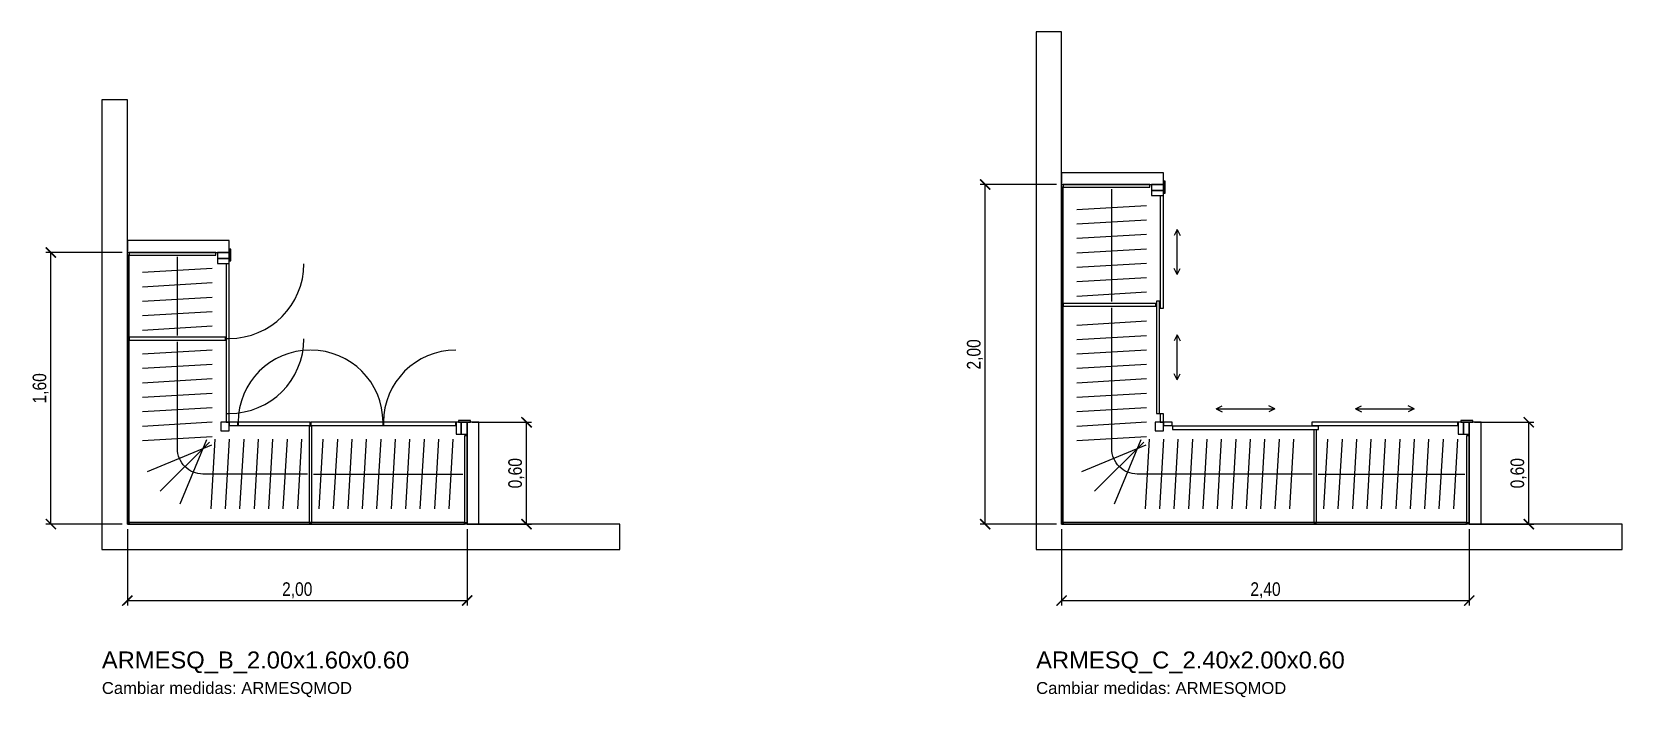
# Model space of a CAD drawing. Header units: metres. Extents: x -0.56 to 8.8, y -1.02 to 2.9.
import ezdxf

# ---------------------------------------------------------------- set-up
doc = ezdxf.new("R2010")
doc.units = ezdxf.units.M
for name, color, linetype in [('EJEMPLO-COTAS', 3, 'Continuous'), ('EJEMPLO-MUROS', 8, 'Continuous'), ('EJEMPLO-TEXTOS', 8, 'Continuous'), ('MOBILIARIO', 7, 'Continuous')]:
    doc.layers.add(name, color=color, linetype=linetype)
doc.styles.add('MOB_TEXTO', font='arial.ttf')
doc.styles.add('OpenSansCondensed-Light', font='OpenSansCondensed-Light.ttf')
doc.dimstyles.new('EZDXF', dxfattribs={"dimtxt": 0.25, "dimasz": 0.175, "dimexe": 0.375, "dimexo": 0.125, "dimgap": 0.1, "dimtad": 1, "dimlfac": 100, "dimzin": 12, "dimdsep": 46, "dimtxsty": 'OpenSansCondensed-Light', "dimblk": 'ARCHTICK', "dimcen": 2.5, "dimazin": 3, "dimtfac": 0.5, "dimtmove": 2, "dimatfit": 3})

# ---------------------------------------------------------------- blocks, each defined once
blk = doc.blocks.new('ARMESQ_B_2.00x1.60x0.60')
for p, q in [((0.09, 1.4835), (0.5, 1.5075)), ((0.295, 1.1105), (0.295, 1.574)), ((0.09, 1.3985), (0.5, 1.4225)), ((0.09, 1.3135), (0.5, 1.3375)), ((0.09, 1.2285), (0.5, 1.2525)), ((0.09, 1.1435), (0.5, 1.1675)), ((0.09, 1.003), (0.5, 1.027)), ((0.09, 0.918), (0.5, 0.942)), ((0.09, 0.833), (0.5, 0.857)), ((0.09, 0.748), (0.5, 0.772)), ((0.09, 0.663), (0.5, 0.687)), ((0.09, 0.578), (0.5, 0.602)), ((0.09, 0.493), (0.5, 0.517)), ((0.4839, 0.4839), (0.194, 0.194)), ((0.466, 0.4958), (0.3091, 0.117)), ((0.493, 0.09), (0.517, 0.5)), ((0.578, 0.09), (0.602, 0.5)), ((0.663, 0.09), (0.687, 0.5)), ((0.748, 0.09), (0.772, 0.5)), ((0.833, 0.09), (0.857, 0.5)), ((0.918, 0.09), (0.942, 0.5)), ((1.003, 0.09), (1.027, 0.5)), ((1.1295, 0.09), (1.1535, 0.5)), ((1.2145, 0.09), (1.2385, 0.5)), ((1.2995, 0.09), (1.3235, 0.5)), ((1.3845, 0.09), (1.4085, 0.5)), ((1.4695, 0.09), (1.4935, 0.5)), ((1.5545, 0.09), (1.5785, 0.5)), ((1.6395, 0.09), (1.6635, 0.5)), ((1.7245, 0.09), (1.7485, 0.5)), ((1.8095, 0.09), (1.8335, 0.5)), ((1.8945, 0.09), (1.9185, 0.5)), ((0.4958, 0.466), (0.117, 0.3091)), ((1.0965, 0.295), (1.974, 0.295))]:
    blk.add_line(p, q)
for points in [[(0.01, 1.584), (0.52, 1.584), (0.52, 1.6), (0.01, 1.6)], [(0.53, 1.565), (0.6, 1.565), (0.6, 1.6), (0.53, 1.6)], [(0.6, 1.55), (0.61, 1.55), (0.61, 1.62), (0.6, 1.62)], [(0, 0), (0.01, 0), (0.01, 1.584), (0, 1.584)], [(0.53, 1.535), (0.6, 1.535), (0.6, 1.565), (0.53, 1.565)], [(0.581, 1.094), (0.6, 1.094), (0.6, 1.533), (0.581, 1.533)], [(0.01, 1.0845), (0.578, 1.0845), (0.578, 1.1005), (0.01, 1.1005)], [(0.581, 0.652), (0.6, 0.652), (0.6, 1.091), (0.581, 1.091)], [(0.55, 0.55), (0.6, 0.55), (0.6, 0.6), (0.55, 0.6)], [(0.581, 0.6), (0.6, 0.6), (0.6, 0.65), (0.581, 0.65)], [(0.6, 0.581), (0.65, 0.581), (0.65, 0.6), (0.6, 0.6)], [(0.652, 0.581), (1.077, 0.581), (1.077, 0.6), (0.652, 0.6)], [(1.0705, 0.01), (1.0865, 0.01), (1.0865, 0.578), (1.0705, 0.578)], [(1.08, 0.581), (1.505, 0.581), (1.505, 0.6), (1.08, 0.6)], [(1.508, 0.581), (1.933, 0.581), (1.933, 0.6), (1.508, 0.6)], [(1.935, 0.53), (1.965, 0.53), (1.965, 0.6), (1.935, 0.6)], [(1.95, 0.6), (2.02, 0.6), (2.02, 0.61), (1.95, 0.61)], [(1.965, 0.53), (2, 0.53), (2, 0.6), (1.965, 0.6)], [(1.984, 0.01), (2, 0.01), (2, 0.52), (1.984, 0.52)], [(0.01, 0), (1.984, 0), (1.984, 0.01), (0.01, 0.01)]]:
    blk.add_lwpolyline(points, close=True)
blk.add_lwpolyline([(1.0605, 0.295), (0.445, 0.295, -0.414214), (0.295, 0.445), (0.295, 1.0745)], format="xyb")
for centre, radius, start, end in [((0.6, 1.533), 0.439, 270, 0), ((0.6, 1.091), 0.439, 270, 0), ((1.077, 0.6), 0.425, 90, 180), ((1.08, 0.6), 0.425, 0, 90), ((1.933, 0.6), 0.425, 90, 180)]:
    blk.add_arc(centre, radius, start, end)
blk = doc.blocks.new('ARMESQ_C_2.40x2.00x0.60')
for p, q in [((0.295, 1.3105), (0.295, 1.974)), ((0.09, 1.8535), (0.5, 1.8775)), ((0.09, 1.7685), (0.5, 1.7925)), ((0.09, 1.6835), (0.5, 1.7075)), ((0.68, 1.7349), (0.6625, 1.6999)), ((0.68, 1.4707), (0.68, 1.7349)), ((0.68, 1.7349), (0.6975, 1.6999)), ((0.09, 1.5985), (0.5, 1.6225)), ((0.09, 1.5135), (0.5, 1.5375)), ((0.68, 1.4707), (0.6625, 1.5056)), ((0.68, 1.4707), (0.6975, 1.5056)), ((0.09, 1.4285), (0.5, 1.4525)), ((0.09, 1.3435), (0.5, 1.3675)), ((0.09, 1.173), (0.5, 1.197)), ((0.09, 1.088), (0.5, 1.112)), ((0.68, 1.1143), (0.6625, 1.0794)), ((0.68, 0.8502), (0.68, 1.1143)), ((0.68, 1.1143), (0.6975, 1.0794)), ((0.09, 1.003), (0.5, 1.027)), ((0.09, 0.918), (0.5, 0.942)), ((0.09, 0.833), (0.5, 0.857)), ((0.68, 0.8502), (0.6625, 0.8852)), ((0.68, 0.8502), (0.6975, 0.8852)), ((0.09, 0.748), (0.5, 0.772)), ((0.09, 0.663), (0.5, 0.687)), ((0.9102, 0.68), (0.9452, 0.6975)), ((0.9102, 0.68), (1.2544, 0.68)), ((0.9102, 0.68), (0.9452, 0.6625)), ((1.2544, 0.68), (1.2194, 0.6975)), ((1.2544, 0.68), (1.2194, 0.6625)), ((1.7307, 0.68), (1.7657, 0.6975)), ((1.7307, 0.68), (2.0749, 0.68)), ((1.7307, 0.68), (1.7657, 0.6625)), ((2.0749, 0.68), (2.0398, 0.6975)), ((2.0749, 0.68), (2.0398, 0.6625)), ((0.09, 0.578), (0.5, 0.602)), ((0.09, 0.493), (0.5, 0.517)), ((0.4839, 0.4839), (0.194, 0.194)), ((0.466, 0.4958), (0.3091, 0.117)), ((0.493, 0.09), (0.517, 0.5)), ((0.578, 0.09), (0.602, 0.5)), ((0.663, 0.09), (0.687, 0.5)), ((0.748, 0.09), (0.772, 0.5)), ((0.833, 0.09), (0.857, 0.5)), ((0.918, 0.09), (0.942, 0.5)), ((1.003, 0.09), (1.027, 0.5)), ((1.088, 0.09), (1.112, 0.5)), ((1.173, 0.09), (1.197, 0.5)), ((1.258, 0.09), (1.282, 0.5)), ((1.343, 0.09), (1.367, 0.5)), ((1.5435, 0.09), (1.5675, 0.5)), ((1.6285, 0.09), (1.6525, 0.5)), ((1.7135, 0.09), (1.7375, 0.5)), ((1.7985, 0.09), (1.8225, 0.5)), ((1.8835, 0.09), (1.9075, 0.5)), ((1.9685, 0.09), (1.9925, 0.5)), ((2.0535, 0.09), (2.0775, 0.5)), ((2.1385, 0.09), (2.1625, 0.5)), ((2.2235, 0.09), (2.2475, 0.5)), ((2.3085, 0.09), (2.3325, 0.5)), ((0.4958, 0.466), (0.117, 0.3091)), ((1.5105, 0.295), (2.374, 0.295))]:
    blk.add_line(p, q)
for points in [[(0, 0), (0.01, 0), (0.01, 1.984), (0, 1.984)], [(0.01, 1.984), (0.52, 1.984), (0.52, 2), (0.01, 2)], [(0.53, 1.965), (0.6, 1.965), (0.6, 2), (0.53, 2)], [(0.6, 1.95), (0.61, 1.95), (0.61, 2.02), (0.6, 2.02)], [(0.53, 1.935), (0.6, 1.935), (0.6, 1.965), (0.53, 1.965)], [(0.581, 1.2725), (0.6, 1.2725), (0.6, 1.933), (0.581, 1.933)], [(0.558, 0.652), (0.577, 0.652), (0.577, 1.3125), (0.558, 1.3125)], [(0.01, 1.2845), (0.555, 1.2845), (0.555, 1.3005), (0.01, 1.3005)], [(0.55, 0.55), (0.6, 0.55), (0.6, 0.6), (0.55, 0.6)], [(0.581, 0.6), (0.6, 0.6), (0.6, 0.65), (0.581, 0.65)], [(0.6, 0.581), (0.65, 0.581), (0.65, 0.6), (0.6, 0.6)], [(0.652, 0.558), (1.5125, 0.558), (1.5125, 0.577), (0.652, 0.577)], [(1.4725, 0.581), (2.333, 0.581), (2.333, 0.6), (1.4725, 0.6)], [(2.335, 0.53), (2.365, 0.53), (2.365, 0.6), (2.335, 0.6)], [(2.35, 0.6), (2.42, 0.6), (2.42, 0.61), (2.35, 0.61)], [(2.365, 0.53), (2.4, 0.53), (2.4, 0.6), (2.365, 0.6)], [(1.4845, 0.01), (1.5005, 0.01), (1.5005, 0.555), (1.4845, 0.555)], [(2.384, 0.01), (2.4, 0.01), (2.4, 0.52), (2.384, 0.52)], [(0.01, 0), (2.384, 0), (2.384, 0.01), (0.01, 0.01)]]:
    blk.add_lwpolyline(points, close=True)
blk.add_lwpolyline([(1.4745, 0.295), (0.445, 0.295, -0.414214), (0.295, 0.445), (0.295, 1.2745)], format="xyb")
blk = doc.blocks.new('_ARCHTICK')
at = {"color": 0, "linetype": 'BYBLOCK', "const_width": 0.15}
blk.add_lwpolyline([(-0.5, -0.5), (0.5, 0.5)], dxfattribs=at)

msp = doc.modelspace()

# ---------------------------------------------------------------- linework, layer by layer
at = {"layer": 'EJEMPLO-MUROS'}
for points in [[(5.35, -0.15), (8.8, -0.15), (8.8, 0), (5.5, 0), (5.5, 2.9), (5.35, 2.9)], [(-0.15, -0.15), (2.9, -0.15), (2.9, 0), (0, 0), (0, 2.5), (-0.15, 2.5)], [(5.5, 2), (6.1, 2), (6.1, 2.07), (5.5, 2.07)], [(0, 1.6), (0.6, 1.6), (0.6, 1.67), (0, 1.67)], [(2, 0), (2.07, 0), (2.07, 0.6), (2, 0.6)], [(7.9, 0), (7.97, 0), (7.97, 0.6), (7.9, 0.6)]]:
    msp.add_lwpolyline(points, close=True, dxfattribs=at)

# ---------------------------------------------------------------- block references
at = {"layer": 'MOBILIARIO'}
for name, p in [('ARMESQ_C_2.40x2.00x0.60', (5.5, 0)), ('ARMESQ_B_2.00x1.60x0.60', (0, 0))]:
    msp.add_blockref(name, p, dxfattribs=at)

# ---------------------------------------------------------------- texts
at = {"layer": 'EJEMPLO-TEXTOS', "style": 'MOB_TEXTO'}
for s, height, p in [('ARMESQ_B_2.00x1.60x0.60', 0.1, (-0.15, -0.85)), ('ARMESQ_C_2.40x2.00x0.60', 0.1, (5.35, -0.85)), ('Cambiar medidas: ARMESQMOD', 0.07, (-0.15, -1)), ('Cambiar medidas: ARMESQMOD', 0.07, (5.35, -1))]:
    msp.add_text(s, height=height, dxfattribs=at).set_placement(p)

# ---------------------------------------------------------------- dimensions: what is measured, and where the dimension line sits
at = {"layer": 'EJEMPLO-COTAS'}
for base, p1, p2 in [((5.05, 0), (5.5, 0), (5.5, 2)), ((-0.45, 0), (0, 0), (0, 1.6)), ((2.35, 0), (2, 0), (2, 0.6)), ((8.25, 0), (7.9, 0), (7.9, 0.6))]:
    msp.add_linear_dim(base=base, p1=p1, p2=p2, angle=90, dimstyle='EZDXF', override={"dimtxt": 0.08, "dimasz": 0.06, "dimexe": 0.03, "dimexo": 0.03, "dimgap": 0.02, "dimtad": 1, "dimdec": 2, "dimlfac": 1, "dimzin": 0, "dimdsep": 44, "dimblk": 'ARCHTICK', "dimclrt": 3}, dxfattribs=at).render()
for base, p1, p2 in [((0, -0.45), (0, 0), (2, 0)), ((5.5, -0.45), (5.5, 0), (7.9, 0))]:
    msp.add_linear_dim(base=base, p1=p1, p2=p2, dimstyle='EZDXF', override={"dimtxt": 0.08, "dimasz": 0.06, "dimexe": 0.03, "dimexo": 0.03, "dimgap": 0.02, "dimtad": 1, "dimdec": 2, "dimlfac": 1, "dimzin": 0, "dimdsep": 44, "dimblk": 'ARCHTICK', "dimclrt": 3}, dxfattribs=at).render()

doc.saveas('drawing.dxf')
